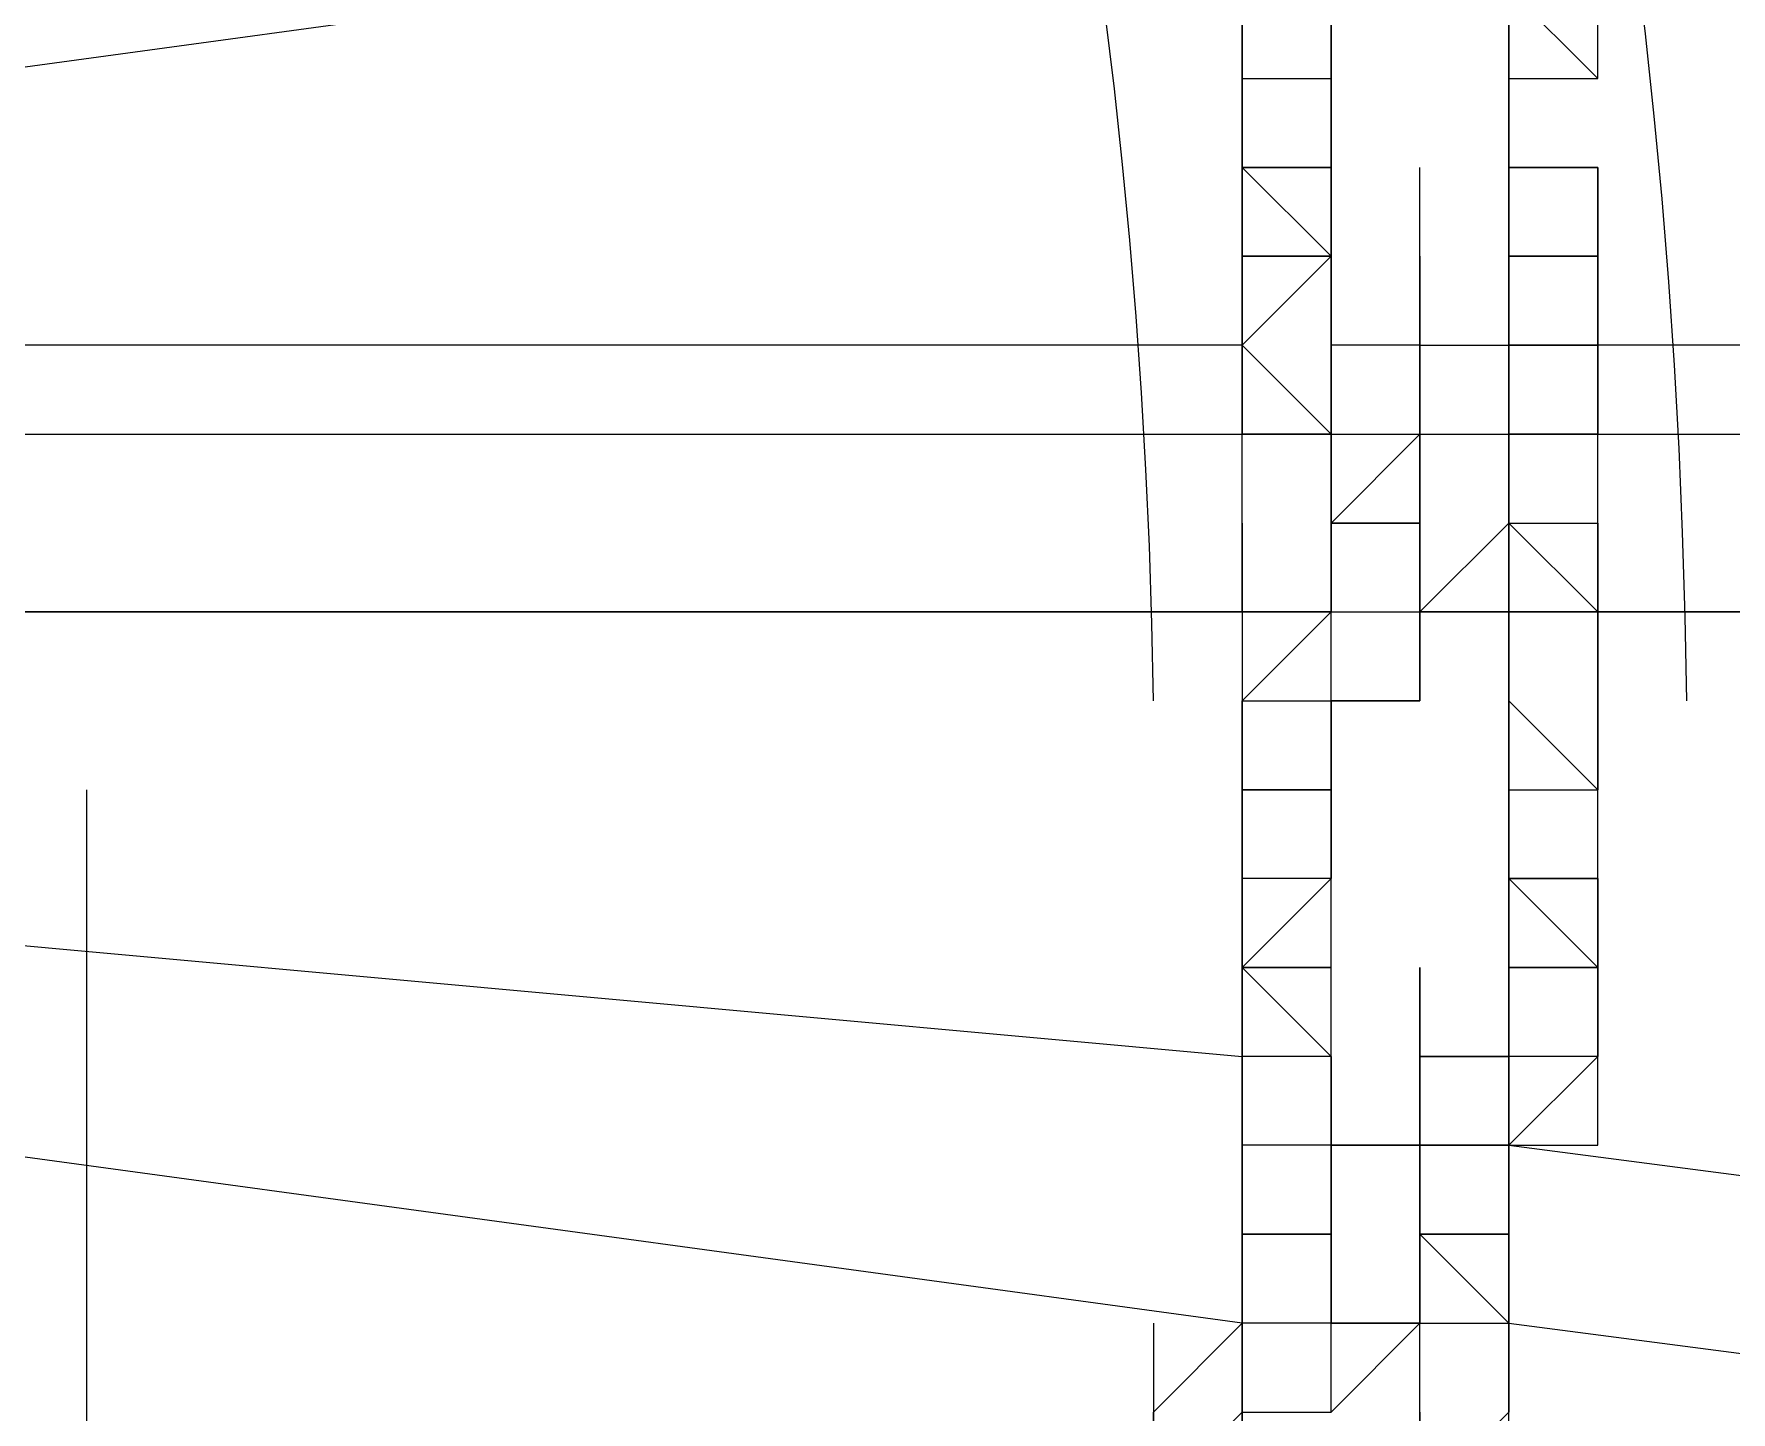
# Model space of a CAD drawing. Header units: inches. Extents: x 3324238 to 135265466, y -1036581 to 20094598.
# Drawn here: x 3353775.642 to 3353777.181, y -519269.719 to -519268.471 of the extents above; entities that cross this region are included whole.
import ezdxf

# ---------------------------------------------------------------- set-up
doc = ezdxf.new("R2010")
doc.units = ezdxf.units.IN
doc.header["$MEASUREMENT"] = 0
doc.layers.add('PDF_Geometry', color=7, linetype='Continuous')

msp = doc.modelspace()

# ---------------------------------------------------------------- linework, layer by layer
at = {"layer": 'PDF_Geometry', "lineweight": 25}
for points in [[(3353776.9791, -519268.672), (3353776.9791, -519268.5915), (3353776.9791, -519268.5109), (3353777.0597, -519268.5109), (3353777.0597, -519268.4303), (3353776.9791, -519268.3498), (3353776.9791, -519268.2692), (3353776.9791, -519268.3498), (3353776.9791, -519268.2692), (3353776.9791, -519268.1886), (3353776.9791, -519268.2692)], [(3353774.9648, -519268.7526), (3353774.9648, -519268.672), (3353774.9648, -519268.7526), (3353774.9648, -519268.672), (3353774.9648, -519268.7526), (3353774.9648, -519268.672), (3353774.9648, -519268.5915), (3353776.7374, -519268.3498)], [(3353774.9648, -519268.5915), (3353776.7374, -519268.3498)], [(3353776.7374, -519268.4303), (3353776.7374, -519268.5109), (3353776.7374, -519268.4303)], [(3353776.8985, -519268.9138), (3353776.8985, -519268.9943), (3353776.8985, -519268.9138), (3353776.818, -519268.9138), (3353776.8985, -519268.9138), (3353776.8985, -519268.8332), (3353776.8985, -519268.7526), (3353776.818, -519268.7526), (3353776.818, -519268.672), (3353776.7374, -519268.5915), (3353776.7374, -519268.672), (3353776.7374, -519268.5915), (3353776.7374, -519268.672), (3353776.818, -519268.672), (3353776.7374, -519268.7526), (3353776.7374, -519268.672), (3353776.7374, -519268.7526), (3353776.7374, -519268.8332), (3353776.818, -519268.8332), (3353776.818, -519268.9138), (3353776.818, -519268.8332), (3353776.818, -519268.9138), (3353776.818, -519268.8332), (3353776.818, -519268.9138), (3353776.818, -519268.8332), (3353776.818, -519268.9138), (3353776.818, -519268.9943), (3353776.818, -519268.9138), (3353776.818, -519268.9943), (3353776.8985, -519268.9943), (3353776.9791, -519268.9943), (3353776.9791, -519268.9138), (3353776.9791, -519268.8332), (3353776.9791, -519268.9138), (3353776.9791, -519268.8332), (3353776.9791, -519268.7526), (3353776.9791, -519268.672), (3353776.9791, -519268.5915), (3353776.9791, -519268.672), (3353776.9791, -519268.5915), (3353776.9791, -519268.5109), (3353776.9791, -519268.4303), (3353776.9791, -519268.5109), (3353776.9791, -519268.5915), (3353776.9791, -519268.672), (3353776.9791, -519268.5915), (3353776.9791, -519268.5109), (3353776.9791, -519268.5915), (3353776.9791, -519268.5109), (3353776.9791, -519268.4303), (3353776.9791, -519268.5109), (3353776.9791, -519268.4303)], [(3353776.818, -519268.4303), (3353776.818, -519268.5109), (3353776.818, -519268.4303), (3353776.818, -519268.5109), (3353776.818, -519268.5915), (3353776.818, -519268.672), (3353776.818, -519268.7526), (3353776.818, -519268.8332), (3353776.818, -519268.9138), (3353776.818, -519268.8332), (3353776.818, -519268.9138), (3353776.818, -519268.8332), (3353776.818, -519268.9138), (3353776.818, -519268.8332), (3353776.818, -519268.9138), (3353776.8985, -519268.8332), (3353776.8985, -519268.7526), (3353776.8985, -519268.8332), (3353776.8985, -519268.7526), (3353776.8985, -519268.672), (3353776.8985, -519268.7526), (3353776.8985, -519268.8332), (3353776.8985, -519268.7526), (3353776.818, -519268.7526), (3353776.818, -519268.672), (3353776.818, -519268.7526), (3353776.818, -519268.8332), (3353776.818, -519268.7526), (3353776.818, -519268.672), (3353776.818, -519268.5915), (3353776.7374, -519268.5915), (3353776.7374, -519268.5109), (3353776.7374, -519268.4303)], [(3353776.7374, -519268.5915), (3353776.7374, -519268.5109), (3353776.818, -519268.5109), (3353776.818, -519268.4303)], [(3353776.7374, -519268.5109), (3353776.7374, -519268.4303)], [(3353776.9791, -519268.5109), (3353776.9791, -519268.4303)], [(3353776.9791, -519268.4303), (3353776.9791, -519268.5109), (3353776.9791, -519268.4303), (3353776.9791, -519268.5109), (3353776.9791, -519268.5915), (3353776.9791, -519268.5109), (3353776.9791, -519268.5915), (3353776.9791, -519268.672), (3353776.9791, -519268.7526), (3353776.9791, -519268.672)], [(3353776.9791, -519268.4303), (3353776.9791, -519268.5109), (3353776.9791, -519268.5915), (3353776.9791, -519268.672), (3353776.9791, -519268.5915), (3353776.9791, -519268.672), (3353777.0597, -519268.672), (3353777.0597, -519268.5915), (3353776.9791, -519268.5915)], [(3353776.9791, -519268.4303), (3353776.9791, -519268.5109), (3353776.9791, -519268.5915)], [(3353776.8179, -519268.7526), (3353776.8179, -519268.8332), (3353776.7374, -519268.7526), (3353776.7374, -519268.8332), (3353776.818, -519268.8332), (3353776.7374, -519268.8332), (3353776.7374, -519268.7526), (3353776.7374, -519268.672), (3353776.7374, -519268.5915), (3353776.7374, -519268.672), (3353776.7374, -519268.5915), (3353776.7374, -519268.5109), (3353776.7374, -519268.5915), (3353776.7374, -519268.5109), (3353776.7374, -519268.5915), (3353776.7374, -519268.672), (3353776.818, -519268.672), (3353776.7374, -519268.7526), (3353776.7374, -519268.672), (3353776.818, -519268.672), (3353776.818, -519268.7526), (3353776.818, -519268.672)], [(3353776.8179, -519268.5915), (3353776.8179, -519268.5109)], [(3353777.0597, -519268.672), (3353777.0597, -519268.7526), (3353777.0597, -519268.672), (3353776.9791, -519268.672), (3353776.9791, -519268.7526), (3353776.9791, -519268.8332), (3353776.9791, -519268.9138), (3353776.9791, -519268.8332), (3353776.9791, -519268.7526), (3353776.9791, -519268.8332), (3353776.9791, -519268.9138), (3353776.9791, -519268.9943), (3353776.9791, -519268.9138), (3353776.9791, -519268.8332), (3353776.9791, -519268.7526), (3353776.9791, -519268.8332), (3353776.9791, -519268.7526), (3353776.9791, -519268.672), (3353776.9791, -519268.5915), (3353776.9791, -519268.5109)], [(3353776.9791, -519268.5915), (3353776.9791, -519268.5109)], [(3353776.7374, -519269.1555), (3353776.7374, -519269.236), (3353776.7374, -519269.1555), (3353776.7374, -519269.236), (3353776.7374, -519269.1555), (3353776.7374, -519269.0749), (3353776.818, -519269.0749), (3353776.818, -519268.9943), (3353776.818, -519268.9138), (3353776.818, -519268.8332), (3353776.8985, -519268.8332), (3353776.8985, -519268.7526), (3353776.8985, -519268.8332), (3353776.8985, -519268.9138), (3353776.8985, -519268.9943), (3353776.8985, -519268.9138), (3353776.818, -519268.9138), (3353776.818, -519268.8332), (3353776.818, -519268.7526), (3353776.818, -519268.672), (3353776.818, -519268.5915), (3353776.818, -519268.672), (3353776.818, -519268.7526)], [(3353776.818, -519268.5915), (3353776.7374, -519268.5915), (3353776.818, -519268.5915), (3353776.818, -519268.672)], [(3353776.818, -519268.672), (3353776.818, -519268.5915), (3353776.7374, -519268.5915), (3353776.818, -519268.5915)], [(3353776.818, -519268.9138), (3353776.818, -519268.9943), (3353776.818, -519268.9138), (3353776.818, -519268.9943), (3353776.818, -519268.9138), (3353776.818, -519268.8332), (3353776.818, -519268.9138), (3353776.818, -519268.8332), (3353776.7374, -519268.8332), (3353776.7374, -519268.7526), (3353776.818, -519268.672), (3353776.818, -519268.5915), (3353776.7374, -519268.5915), (3353776.818, -519268.5915), (3353776.818, -519268.672), (3353776.7374, -519268.672), (3353776.7374, -519268.7526)], [(3353776.818, -519268.672), (3353776.818, -519268.5915)], [(3353776.818, -519268.672), (3353776.818, -519268.5915)], [(3353776.818, -519268.672), (3353776.818, -519268.5915)], [(3353776.818, -519268.672), (3353776.818, -519268.5915)], [(3353776.8985, -519268.8332), (3353776.8985, -519268.7526), (3353776.8985, -519268.672), (3353776.8985, -519268.5915)], [(3353777.0597, -519268.5915), (3353776.9791, -519268.5915), (3353777.0597, -519268.5915)], [(3353776.9791, -519268.672), (3353776.9791, -519268.5915)], [(3353777.0597, -519268.5915), (3353777.0597, -519268.672), (3353777.0597, -519268.5915)], [(3353776.7374, -519268.9137), (3353776.7374, -519268.8332), (3353776.7374, -519268.7526), (3353776.7374, -519268.672)], [(3353776.7374, -519268.7526), (3353776.7374, -519268.672), (3353776.7374, -519268.7526)], [(3353776.7374, -519268.7526), (3353776.7374, -519268.672)], [(3353776.8179, -519268.8332), (3353776.8179, -519268.7526), (3353776.8179, -519268.672)], [(3353776.8985, -519268.672), (3353776.8985, -519268.7526), (3353776.8985, -519268.8332), (3353776.8985, -519268.7526), (3353776.8985, -519268.8332), (3353776.8985, -519268.7526), (3353776.9791, -519268.7526), (3353776.9791, -519268.672), (3353776.9791, -519268.7526), (3353777.0597, -519268.7526), (3353777.0597, -519268.672), (3353777.0597, -519268.7526), (3353777.0597, -519268.672), (3353777.0597, -519268.7526), (3353776.9791, -519268.7526), (3353776.9791, -519268.8332), (3353776.9791, -519268.9138), (3353776.9791, -519268.9943), (3353776.9791, -519269.0749), (3353776.9791, -519269.1555), (3353776.9791, -519269.236), (3353777.0597, -519269.236), (3353777.0597, -519269.3166), (3353777.0597, -519269.3972), (3353776.9791, -519269.3972), (3353776.9791, -519269.3166), (3353776.9791, -519269.3972), (3353776.9791, -519269.4777), (3353776.9791, -519269.5583), (3353776.9791, -519269.4777), (3353776.9791, -519269.3972), (3353776.9791, -519269.4777), (3353776.9791, -519269.3972), (3353776.9791, -519269.4777), (3353776.9791, -519269.5583), (3353776.9791, -519269.6389), (3353776.9791, -519269.7195)], [(3353776.8985, -519268.7526), (3353776.9791, -519268.7526), (3353776.9791, -519268.672)], [(3353776.8985, -519268.672), (3353776.8985, -519268.7526), (3353776.8985, -519268.8332), (3353776.8985, -519268.7526), (3353776.8985, -519268.8332), (3353776.9791, -519268.8332), (3353776.9791, -519268.9138), (3353776.9791, -519268.9943), (3353776.8985, -519268.9943), (3353776.8985, -519268.9138)], [(3353777.0597, -519268.7526), (3353777.0597, -519268.672), (3353777.0597, -519268.7526)], [(3353776.7374, -519268.7526), (3353774.9648, -519268.7526)], [(3353776.7374, -519268.8332), (3353776.7374, -519268.7526)], [(3353776.7374, -519268.8332), (3353776.7374, -519268.7526)], [(3353776.8179, -519268.9137), (3353776.8179, -519268.8332), (3353776.8179, -519268.7526)], [(3353776.818, -519268.7526), (3353776.818, -519268.8332)], [(3353776.8985, -519268.8332), (3353776.8985, -519268.9138), (3353776.8985, -519268.9943), (3353776.8985, -519268.9138), (3353776.8985, -519268.8332), (3353776.8985, -519268.9138), (3353776.8985, -519268.9943), (3353776.8985, -519269.0749), (3353776.8985, -519268.9943), (3353776.8985, -519268.9138), (3353776.8985, -519268.9943), (3353776.9791, -519268.9943), (3353776.9791, -519269.0749), (3353776.9791, -519268.9943), (3353777.0597, -519268.9943), (3353777.0597, -519268.9138), (3353777.0597, -519268.9943), (3353777.0597, -519268.9138), (3353777.0597, -519268.9943), (3353777.0597, -519268.9138), (3353777.0597, -519268.8332), (3353777.0597, -519268.7526), (3353777.0597, -519268.8332), (3353776.9791, -519268.8332), (3353776.9791, -519268.9138), (3353776.9791, -519268.8332), (3353776.9791, -519268.7526), (3353776.9791, -519268.8332), (3353776.9791, -519268.9138), (3353777.0597, -519268.9138), (3353777.0597, -519268.9943), (3353778.9128, -519268.9943)], [(3353776.8985, -519268.8332), (3353776.8985, -519268.7526)], [(3353776.8985, -519268.7526), (3353776.8985, -519268.8332)], [(3353776.8985, -519268.8332), (3353776.8985, -519268.7526)], [(3353776.8985, -519268.8332), (3353776.8985, -519268.7526)], [(3353776.9791, -519268.8332), (3353776.9791, -519268.7526)], [(3353776.9791, -519268.9137), (3353776.9791, -519268.8332), (3353776.9791, -519268.7526)], [(3353776.9791, -519268.8332), (3353776.9791, -519268.7526)], [(3353776.9791, -519268.8332), (3353776.9791, -519268.7526)], [(3353776.9791, -519268.7526), (3353777.0597, -519268.7526)], [(3353776.9791, -519268.8332), (3353776.9791, -519268.7526)], [(3353776.9791, -519268.8332), (3353776.9791, -519268.7526)], [(3353776.9791, -519268.8332), (3353776.9791, -519268.7526)], [(3353776.9791, -519268.8332), (3353776.9791, -519268.7526)], [(3353778.9128, -519268.7526), (3353777.0597, -519268.7526)], [(3353777.0597, -519268.8332), (3353777.0597, -519268.7526), (3353777.0597, -519268.8332)], [(3353777.0597, -519268.8332), (3353777.0597, -519268.7526)], [(3353774.9648, -519268.8332), (3353776.7374, -519268.8332)], [(3353776.8179, -519268.9138), (3353776.8179, -519268.8332)], [(3353776.818, -519268.8332), (3353776.8985, -519268.8332)], [(3353776.8985, -519268.9138), (3353776.8985, -519268.8332)], [(3353777.0597, -519268.8332), (3353776.9791, -519268.8332), (3353776.9791, -519268.9138), (3353776.8985, -519268.9943), (3353776.9791, -519268.9943), (3353776.9791, -519269.0749), (3353776.9791, -519269.1555), (3353776.9791, -519269.236)], [(3353776.8985, -519268.9138), (3353776.8985, -519268.8332)], [(3353776.8985, -519268.9138), (3353776.8985, -519268.8332)], [(3353776.9791, -519268.8332), (3353776.9791, -519268.9138), (3353776.9791, -519268.8332), (3353777.0597, -519268.8332)], [(3353776.9791, -519268.9138), (3353776.9791, -519268.8332)], [(3353776.9791, -519268.9138), (3353776.9791, -519268.8332)], [(3353776.9791, -519268.8332), (3353777.0597, -519268.8332)], [(3353776.9791, -519268.9138), (3353776.9791, -519268.8332)], [(3353776.9791, -519268.9138), (3353776.9791, -519268.8332), (3353777.0597, -519268.8332), (3353778.9128, -519268.8332), (3353778.9128, -519268.9138), (3353778.9128, -519268.9943)], [(3353776.9791, -519268.9138), (3353776.9791, -519268.8332)], [(3353776.8179, -519268.9943), (3353776.8179, -519268.9138)], [(3353776.8985, -519268.9138), (3353776.818, -519268.9138), (3353776.8985, -519268.9138)], [(3353776.8985, -519268.9943), (3353776.8985, -519268.9138)], [(3353776.8985, -519268.9943), (3353776.8985, -519268.9138)], [(3353776.8985, -519268.9943), (3353776.8985, -519268.9138)], [(3353776.8985, -519268.9943), (3353776.8985, -519268.9138)], [(3353776.8985, -519268.9943), (3353776.8985, -519268.9138)], [(3353776.9791, -519268.9138), (3353777.0597, -519268.9943)], [(3353774.8842, -519269.3166), (3353774.8842, -519269.236), (3353774.8842, -519269.1555), (3353774.8842, -519269.236), (3353774.8842, -519269.1555), (3353774.8842, -519269.0749), (3353774.8842, -519268.9943), (3353774.8842, -519269.0749), (3353774.9648, -519269.0749), (3353774.9648, -519268.9943), (3353774.9648, -519269.0749), (3353774.9648, -519269.1555), (3353774.9648, -519269.0749), (3353774.9648, -519268.9943), (3353776.7374, -519268.9943)], [(3353776.7374, -519268.9943), (3353774.9648, -519268.9943)], [(3353776.818, -519269.3972), (3353776.818, -519269.4777), (3353776.818, -519269.3972), (3353776.7374, -519269.3972), (3353776.7374, -519269.4777), (3353776.7374, -519269.3972), (3353776.7374, -519269.3166), (3353776.7374, -519269.236), (3353776.7374, -519269.3166), (3353776.818, -519269.236), (3353776.818, -519269.1555), (3353776.818, -519269.236), (3353776.818, -519269.1555), (3353776.818, -519269.0749), (3353776.818, -519269.1555), (3353776.818, -519269.0749), (3353776.8985, -519269.0749), (3353776.818, -519269.0749), (3353776.8985, -519269.0749), (3353776.8985, -519268.9943), (3353776.8985, -519269.0749)], [(3353776.7374, -519268.9943), (3353776.7374, -519269.0749)], [(3353776.818, -519268.9943), (3353776.7374, -519268.9943), (3353776.818, -519268.9943)], [(3353776.818, -519269.0749), (3353776.818, -519268.9943)], [(3353776.8985, -519268.9943), (3353776.9791, -519268.9943), (3353776.8985, -519268.9943)], [(3353777.0597, -519269.236), (3353777.0597, -519269.1555), (3353777.0597, -519269.0749), (3353777.0597, -519268.9943), (3353776.9791, -519268.9943), (3353776.9791, -519269.0749), (3353776.9791, -519268.9943), (3353776.9791, -519269.0749), (3353776.9791, -519269.1555), (3353776.9791, -519269.236), (3353776.9791, -519269.3166), (3353776.9791, -519269.3972), (3353776.9791, -519269.3166), (3353776.9791, -519269.236), (3353776.9791, -519269.3166), (3353776.9791, -519269.3972), (3353776.9791, -519269.3166), (3353776.9791, -519269.3972), (3353776.9791, -519269.4777)], [(3353776.9791, -519269.0749), (3353776.9791, -519268.9943), (3353776.9791, -519269.0749)], [(3353776.9791, -519268.9943), (3353776.9791, -519269.0749), (3353776.9791, -519269.1555), (3353777.0597, -519269.1555), (3353777.0597, -519269.0749)], [(3353777.0597, -519268.9943), (3353776.9791, -519268.9943)], [(3353777.0597, -519268.9943), (3353777.0597, -519269.0749), (3353777.0597, -519268.9943)], [(3353778.9128, -519268.9943), (3353777.0597, -519268.9943)], [(3353774.9648, -519269.4777), (3353774.9648, -519269.5583), (3353774.8842, -519269.4777), (3353774.8842, -519269.3972), (3353774.8842, -519269.3166), (3353774.8842, -519269.3972), (3353774.8842, -519269.3166), (3353774.8842, -519269.3972), (3353774.9648, -519269.3972), (3353774.9648, -519269.3166), (3353774.9648, -519269.236), (3353774.9648, -519269.1555), (3353774.9648, -519269.0749), (3353774.9648, -519269.1555), (3353774.9648, -519269.0749), (3353774.9648, -519269.1555), (3353774.9648, -519269.236), (3353776.7374, -519269.3972), (3353776.7374, -519269.3166), (3353776.7374, -519269.236), (3353776.7374, -519269.1555), (3353776.818, -519269.1555), (3353776.7374, -519269.1555)], [(3353776.7374, -519269.0749), (3353776.7374, -519269.1555)], [(3353776.818, -519269.0749), (3353776.818, -519269.1555), (3353776.818, -519269.0749)], [(3353777.0597, -519269.3166), (3353777.0597, -519269.3972), (3353776.9791, -519269.3972), (3353776.9791, -519269.3166), (3353776.9791, -519269.236), (3353776.9791, -519269.1555), (3353776.9791, -519269.236), (3353776.9791, -519269.1555), (3353776.9791, -519269.0749), (3353776.9791, -519269.1555), (3353776.9791, -519269.0749), (3353776.9791, -519269.1555), (3353776.9791, -519269.236), (3353776.9791, -519269.3166), (3353776.9791, -519269.3972), (3353776.9791, -519269.3166), (3353777.0597, -519269.3166), (3353776.9791, -519269.3166), (3353776.9791, -519269.236), (3353776.9791, -519269.1555), (3353776.9791, -519269.236), (3353776.9791, -519269.3166), (3353776.9791, -519269.236), (3353776.9791, -519269.3166), (3353776.9791, -519269.3972), (3353776.9791, -519269.3166)], [(3353776.9791, -519269.0749), (3353777.0597, -519269.1555)], [(3353777.0597, -519269.0749), (3353777.0597, -519269.1555), (3353777.0597, -519269.0749)], [(3353776.7374, -519269.236), (3353776.7374, -519269.1555)], [(3353776.7374, -519269.1555), (3353776.818, -519269.1555), (3353776.7374, -519269.1555)], [(3353776.7374, -519269.236), (3353776.7374, -519269.1555)], [(3353776.818, -519269.6389), (3353776.818, -519269.5583), (3353776.818, -519269.4777), (3353776.818, -519269.3972), (3353776.818, -519269.4777), (3353776.818, -519269.5583), (3353776.818, -519269.4777), (3353776.818, -519269.3972), (3353776.818, -519269.4777), (3353776.818, -519269.3972), (3353776.818, -519269.4777), (3353776.818, -519269.3972), (3353776.818, -519269.4777), (3353776.818, -519269.5583), (3353776.7374, -519269.5583), (3353776.818, -519269.5583), (3353776.818, -519269.4777), (3353776.818, -519269.3972), (3353776.7374, -519269.3166), (3353776.818, -519269.3166), (3353776.818, -519269.236), (3353776.818, -519269.1555), (3353776.818, -519269.236), (3353776.7374, -519269.236), (3353776.7374, -519269.3166), (3353776.7374, -519269.3972), (3353776.7374, -519269.4777), (3353776.7374, -519269.3972), (3353776.7374, -519269.3166), (3353776.7374, -519269.236)], [(3353776.7374, -519269.236), (3353776.7374, -519269.1555)], [(3353776.9791, -519269.236), (3353776.9791, -519269.1555)], [(3353776.7374, -519269.3166), (3353776.7374, -519269.236)], [(3353776.818, -519269.236), (3353776.7374, -519269.236)], [(3353776.818, -519269.236), (3353776.7374, -519269.236)], [(3353776.818, -519269.3166), (3353776.818, -519269.236), (3353776.7374, -519269.236)], [(3353776.7374, -519269.3166), (3353776.7374, -519269.236)], [(3353776.9791, -519269.3166), (3353776.9791, -519269.236)], [(3353776.7374, -519269.3972), (3353776.7374, -519269.3166)], [(3353776.7374, -519269.3972), (3353776.7374, -519269.3166)], [(3353776.7374, -519269.3972), (3353776.7374, -519269.3166)], [(3353776.7374, -519269.3166), (3353776.818, -519269.3166)], [(3353776.7374, -519269.3166), (3353776.818, -519269.3972)], [(3353776.7374, -519269.3972), (3353776.7374, -519269.3166)], [(3353776.7374, -519269.3972), (3353776.7374, -519269.3166)], [(3353776.8179, -519269.3972), (3353776.8179, -519269.3166)], [(3353776.818, -519269.3972), (3353776.818, -519269.3166)], [(3353776.818, -519269.3972), (3353776.818, -519269.3166)], [(3353776.818, -519269.3972), (3353776.818, -519269.3166)], [(3353776.8985, -519269.3972), (3353776.8985, -519269.3166)], [(3353776.9791, -519269.3972), (3353776.9791, -519269.3166)], [(3353776.9791, -519269.3972), (3353776.9791, -519269.3166)], [(3353777.0597, -519269.3972), (3353777.0597, -519269.3166)], [(3353776.7374, -519269.7195), (3353776.7374, -519269.6389), (3353774.9648, -519269.3972)], [(3353776.8179, -519269.3972), (3353776.7374, -519269.3972)], [(3353776.818, -519269.5583), (3353776.818, -519269.6389), (3353776.818, -519269.5583), (3353776.7374, -519269.5583), (3353776.7374, -519269.6389), (3353776.7374, -519269.5583), (3353776.7374, -519269.6389), (3353776.7374, -519269.5583), (3353776.818, -519269.5583), (3353776.818, -519269.4777), (3353776.818, -519269.5583), (3353776.818, -519269.4777), (3353776.8985, -519269.4777), (3353776.8985, -519269.5583), (3353776.8985, -519269.6389), (3353776.8985, -519269.5583), (3353776.8985, -519269.6389), (3353776.818, -519269.6389), (3353776.818, -519269.5583), (3353776.818, -519269.4778), (3353776.818, -519269.3972)], [(3353776.7374, -519269.3972), (3353776.7374, -519269.4778)], [(3353776.7374, -519269.4778), (3353776.7374, -519269.3972)], [(3353776.8179, -519269.4778), (3353776.8179, -519269.3972)], [(3353776.818, -519269.7195), (3353776.818, -519269.6389), (3353776.818, -519269.5583), (3353776.818, -519269.6389), (3353776.818, -519269.5583), (3353776.818, -519269.6389), (3353776.818, -519269.5583), (3353776.818, -519269.4777), (3353776.818, -519269.3972), (3353776.818, -519269.4777), (3353776.818, -519269.3972), (3353776.818, -519269.4777), (3353776.818, -519269.5583), (3353776.818, -519269.4777), (3353776.818, -519269.3972)], [(3353776.818, -519269.3972), (3353776.818, -519269.4777), (3353776.818, -519269.3972)], [(3353776.8985, -519269.7195), (3353776.8985, -519269.6389), (3353776.818, -519269.6389), (3353776.8985, -519269.6389), (3353776.8985, -519269.5583), (3353776.8985, -519269.4777), (3353776.8985, -519269.3972), (3353776.8985, -519269.4777), (3353776.8985, -519269.5583), (3353776.8985, -519269.6389), (3353776.8985, -519269.5583), (3353776.9791, -519269.5583), (3353776.9791, -519269.6389), (3353778.8322, -519269.8806)], [(3353776.818, -519269.4778), (3353776.818, -519269.3972)], [(3353776.818, -519269.5583), (3353776.818, -519269.4777), (3353776.8985, -519269.4777), (3353776.8985, -519269.3972), (3353776.8985, -519269.4777), (3353776.8985, -519269.3972), (3353776.8985, -519269.4777), (3353776.818, -519269.4777)], [(3353776.8985, -519269.5583), (3353776.8985, -519269.6389), (3353776.9791, -519269.6389), (3353776.9791, -519269.5583), (3353776.9791, -519269.6389), (3353776.9791, -519269.5583), (3353776.9791, -519269.6389), (3353776.9791, -519269.5583), (3353776.9791, -519269.4777), (3353776.9791, -519269.3972), (3353776.9791, -519269.4777), (3353776.9791, -519269.5583), (3353776.8985, -519269.5583), (3353776.9791, -519269.6389), (3353776.9791, -519269.5583), (3353776.9791, -519269.6389), (3353776.9791, -519269.5583), (3353776.9791, -519269.6389), (3353776.9791, -519269.5583), (3353776.9791, -519269.6389), (3353776.9791, -519269.5583), (3353776.8985, -519269.5583), (3353776.8985, -519269.6389), (3353776.8985, -519269.5583), (3353776.8985, -519269.4777), (3353776.8985, -519269.5583), (3353776.8985, -519269.4777), (3353776.8985, -519269.5583), (3353776.8985, -519269.6389), (3353776.818, -519269.7195)], [(3353776.818, -519269.4778), (3353776.818, -519269.3972)], [(3353776.8985, -519269.6389), (3353776.8985, -519269.5583), (3353776.8985, -519269.4778), (3353776.8985, -519269.3972)], [(3353776.8985, -519269.3972), (3353776.9791, -519269.3972)], [(3353776.8985, -519269.4777), (3353776.8985, -519269.3972)], [(3353776.8985, -519269.3972), (3353776.9791, -519269.3972)], [(3353776.8985, -519269.4777), (3353776.8985, -519269.3972)], [(3353776.8985, -519269.4777), (3353776.8985, -519269.3972)], [(3353776.8985, -519269.4777), (3353776.8985, -519269.3972)], [(3353776.9791, -519269.4777), (3353776.9791, -519269.3972), (3353776.8985, -519269.3972)], [(3353776.8985, -519269.4778), (3353776.8985, -519269.3972)], [(3353776.9791, -519269.4778), (3353776.9791, -519269.3972)], [(3353776.9791, -519269.4778), (3353776.9791, -519269.3972)], [(3353776.9791, -519269.4778), (3353776.9791, -519269.3972)], [(3353776.9791, -519269.4777), (3353776.9791, -519269.3972)], [(3353776.9791, -519269.4778), (3353776.9791, -519269.3972)], [(3353776.7374, -519269.7195), (3353776.7374, -519269.6389), (3353776.7374, -519269.5583), (3353776.7374, -519269.6389), (3353776.7374, -519269.5583), (3353776.7374, -519269.6389), (3353776.7374, -519269.5583), (3353776.7374, -519269.6389), (3353776.7374, -519269.5583), (3353776.7374, -519269.6389), (3353776.7374, -519269.5583), (3353776.7374, -519269.4777)], [(3353776.7374, -519269.6389), (3353776.7374, -519269.5583), (3353776.7374, -519269.4778), (3353776.7374, -519269.5583)], [(3353776.7374, -519269.4778), (3353776.7374, -519269.5583)], [(3353776.818, -519269.5583), (3353776.818, -519269.4778)], [(3353776.8985, -519269.5583), (3353776.8985, -519269.4777)], [(3353776.8985, -519269.5583), (3353776.8985, -519269.4777)], [(3353776.8985, -519269.4777), (3353776.8985, -519269.5583)], [(3353776.8985, -519269.5583), (3353776.8985, -519269.4777)], [(3353776.8985, -519269.5583), (3353776.8985, -519269.4777)], [(3353776.8985, -519269.5583), (3353776.8985, -519269.4777)], [(3353776.8985, -519269.5583), (3353776.8985, -519269.4778)], [(3353776.9791, -519269.4778), (3353776.8985, -519269.4778)], [(3353776.8985, -519269.6389), (3353776.8985, -519269.5583), (3353776.8985, -519269.4778), (3353776.8985, -519269.5583)], [(3353776.9791, -519269.5583), (3353776.9791, -519269.4777)], [(3353778.8322, -519269.7195), (3353776.9791, -519269.4778)], [(3353776.9791, -519269.5583), (3353776.9791, -519269.4778)], [(3353776.9791, -519269.6389), (3353776.9791, -519269.5583), (3353776.9791, -519269.4778)], [(3353776.7374, -519269.6389), (3353776.7374, -519269.5583)], [(3353776.7374, -519269.5583), (3353776.7374, -519269.6389), (3353776.7374, -519269.5583)], [(3353776.8179, -519269.6389), (3353776.8179, -519269.5583)], [(3353776.818, -519269.6389), (3353776.818, -519269.5583)], [(3353776.818, -519269.6389), (3353776.818, -519269.5583)], [(3353776.9791, -519269.8806), (3353776.9791, -519269.8), (3353776.9791, -519269.7195), (3353776.8985, -519269.8), (3353776.8985, -519269.7195), (3353776.8985, -519269.8), (3353776.8985, -519269.7195), (3353776.8985, -519269.8), (3353776.8985, -519269.7195), (3353776.8985, -519269.8), (3353776.8985, -519269.7195), (3353776.8985, -519269.8), (3353776.9791, -519269.7195), (3353776.9791, -519269.6389), (3353776.9791, -519269.5583), (3353776.9791, -519269.6389), (3353776.9791, -519269.7195), (3353776.9791, -519269.6389), (3353776.9791, -519269.7195)], [(3353776.8985, -519269.6389), (3353776.8985, -519269.5583)], [(3353776.8985, -519269.6389), (3353776.8985, -519269.5583)], [(3353776.8985, -519269.6389), (3353776.8985, -519269.5583)], [(3353776.8985, -519269.6389), (3353776.8985, -519269.5583)], [(3353776.8985, -519269.6389), (3353776.8985, -519269.5583)], [(3353776.8985, -519269.6389), (3353776.8985, -519269.5583)], [(3353776.8985, -519269.6389), (3353776.8985, -519269.5583)], [(3353776.8985, -519269.6389), (3353776.8985, -519269.5583)], [(3353776.8985, -519269.6389), (3353776.8985, -519269.5583)], [(3353776.9791, -519269.6389), (3353776.9791, -519269.5583)], [(3353776.7374, -519269.8), (3353776.7374, -519269.7195), (3353776.818, -519269.7195), (3353776.818, -519269.6389), (3353776.7374, -519269.6389), (3353776.7374, -519269.7195), (3353776.7374, -519269.8), (3353776.6568, -519269.8), (3353776.6568, -519269.8806), (3353776.6568, -519269.8), (3353776.6568, -519269.8806), (3353776.6568, -519269.8), (3353776.6568, -519269.7195), (3353776.7374, -519269.6389), (3353776.7374, -519269.7195), (3353776.6568, -519269.8), (3353776.6568, -519269.7195), (3353776.6568, -519269.8), (3353776.6568, -519269.8806)], [(3353776.6568, -519269.6389), (3353776.6568, -519269.7195), (3353776.6568, -519269.8), (3353776.6568, -519269.8806), (3353776.6568, -519269.8), (3353776.7374, -519269.8), (3353776.6568, -519269.8), (3353776.6568, -519269.7195), (3353776.6568, -519269.8), (3353776.6568, -519269.7195), (3353776.6568, -519269.8), (3353776.6568, -519269.7195)], [(3353776.7374, -519269.6389), (3353776.7374, -519269.7195)], [(3353776.8179, -519269.7195), (3353776.8179, -519269.6389)], [(3353776.8985, -519269.7195), (3353776.8985, -519269.6389)], [(3353776.8985, -519269.7195), (3353776.8985, -519269.6389)]]:
    msp.add_lwpolyline(points, dxfattribs=at)
for points in [[(3353776.7374, -519268.4303), (3353776.7374, -519268.3498), (3353776.7374, -519268.4303), (3353776.7374, -519268.5109), (3353776.7374, -519268.5915), (3353776.7374, -519268.5109), (3353776.7374, -519268.5915), (3353776.7374, -519268.5109)], [(3353777.0597, -519268.4303), (3353776.9791, -519268.4303), (3353777.0597, -519268.5109)], [(3353776.7374, -519268.672), (3353776.7374, -519268.7526), (3353776.7374, -519268.8332), (3353776.7374, -519268.7526)], [(3353776.8985, -519268.672), (3353776.8985, -519268.7526)], [(3353776.818, -519268.8332), (3353776.818, -519268.9138), (3353776.818, -519268.8332), (3353776.818, -519268.7526)], [(3353777.0597, -519268.7526), (3353777.0597, -519268.8332)], [(3353776.7374, -519268.9138), (3353776.7374, -519268.9943)], [(3353776.8985, -519268.9138), (3353776.8985, -519268.9943)], [(3353776.9791, -519268.9138), (3353776.9791, -519268.9943)], [(3353776.7374, -519269.0749), (3353776.818, -519268.9943), (3353776.7374, -519268.9943)], [(3353776.7374, -519269.0749), (3353776.7374, -519269.1555)], [(3353776.7374, -519269.3166), (3353776.7374, -519269.236), (3353776.7374, -519269.3166), (3353776.7374, -519269.3972)], [(3353777.0597, -519269.3166), (3353777.0597, -519269.236), (3353776.9791, -519269.236)], [(3353776.9791, -519269.236), (3353776.9791, -519269.3166), (3353776.9791, -519269.3972), (3353776.9791, -519269.3166), (3353776.9791, -519269.236), (3353776.9791, -519269.3166)], [(3353776.818, -519269.3166), (3353776.7374, -519269.3166), (3353776.818, -519269.3972), (3353776.818, -519269.4777), (3353776.8985, -519269.4777), (3353776.8985, -519269.3972), (3353776.8985, -519269.4777), (3353776.8985, -519269.3972), (3353776.8985, -519269.4777), (3353776.8985, -519269.3972), (3353776.8985, -519269.4777), (3353776.818, -519269.4777), (3353776.818, -519269.3972), (3353776.818, -519269.4777), (3353776.818, -519269.3972), (3353776.818, -519269.4777), (3353776.818, -519269.3972), (3353776.818, -519269.4777), (3353776.7374, -519269.4777), (3353776.7374, -519269.3972), (3353776.7374, -519269.3166)], [(3353776.8985, -519269.4777), (3353776.8985, -519269.5583), (3353776.8985, -519269.4777), (3353776.8985, -519269.3972), (3353776.9791, -519269.3972), (3353776.9791, -519269.3166), (3353776.9791, -519269.3972), (3353776.9791, -519269.3166), (3353776.9791, -519269.3972), (3353776.9791, -519269.4777), (3353776.9791, -519269.5583), (3353776.9791, -519269.4777), (3353776.9791, -519269.3972), (3353776.9791, -519269.4777), (3353776.8985, -519269.4777), (3353776.818, -519269.4777)], [(3353776.8985, -519269.3166), (3353776.8985, -519269.3972)], [(3353776.9791, -519269.3166), (3353776.9791, -519269.3972)], [(3353776.7374, -519269.3972), (3353776.7374, -519269.4777)], [(3353776.818, -519269.3972), (3353776.818, -519269.4777)], [(3353776.8985, -519269.3972), (3353776.8985, -519269.4777)], [(3353777.0597, -519269.4777), (3353777.0597, -519269.3972), (3353776.9791, -519269.4777)], [(3353776.9791, -519269.3972), (3353776.9791, -519269.4777)], [(3353776.8985, -519269.5583), (3353776.8985, -519269.6389)], [(3353776.8985, -519269.5583), (3353776.8985, -519269.6389)]]:
    msp.add_lwpolyline(points, close=True, dxfattribs=at)
at = {"layer": 'PDF_Geometry', "color": 32, "lineweight": 13, "true_color": 0xdd6e00}
for points in [[(3353775.69, -519332.0817), (3353775.69, -519269.1555)], [(3353776.7374, -519332.0817), (3353776.7374, -519269.1555)]]:
    msp.add_lwpolyline(points, dxfattribs=at)
for centre, radius, start, end in [((3353771.178, -519269.1477), 11.9248, 0.35001, 179.64999), ((3353771.178, -519269.154), 11.4414, 0.39628, 179.60372), ((3353771.178, -519269.1558), 10.4746, 0.44244, 179.55756), ((3353771.178, -519269.1558), 9.9106, 0.46772, 179.53228), ((3353771.178, -519269.1429), 8.9437, 0.43566, 179.56434), ((3353771.178, -519269.1496), 8.4603, 0.50592, 179.49408), ((3353771.178, -519269.1559), 7.413, 0.62618, 179.37382), ((3353771.178, -519269.1559), 6.9296, 0.67012, 179.32988), ((3353771.178, -519269.1437), 5.9627, 0.66132, 179.33868), ((3353771.178, -519269.1506), 5.4794, 0.7915, 179.2085)]:
    msp.add_arc(centre, radius, start, end, dxfattribs=at)

doc.saveas('drawing.dxf')
